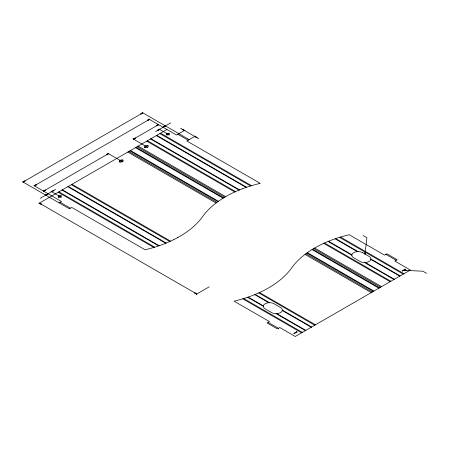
<?xml version="1.0" encoding="UTF-8"?>
<svg xmlns="http://www.w3.org/2000/svg" width="449" height="449" viewBox="0 0 449 449"><rect width="100%" height="100%" fill="white"/><g stroke="black" fill="none" stroke-linecap="round" stroke-linejoin="round"><path stroke-width="0.67" d="M263.327 306.313L263.378 305.864A6.258 3.614 0 0 1 268.794 302.738L269.574 302.71A6.258 3.614 0 0 1 274.013 303.765L280.507 307.514A6.258 3.614 0 0 1 282.337 310.079L282.286 310.528A6.258 3.614 0 0 1 276.876 313.655A6.348 3.665 0 0 1 276.09 313.683A6.258 3.614 0 0 1 271.656 312.627L265.163 308.878A6.258 3.614 0 0 1 263.327 306.313L247.652 297.266M362.534 252.658L369.027 256.407A6.258 3.614 0 0 1 370.857 258.972A6.365 3.676 0 0 1 370.807 259.421A6.258 3.614 0 0 1 365.396 262.547A6.376 3.682 0 0 1 364.61 262.575A6.258 3.614 0 0 1 360.171 261.52L353.683 257.771A6.258 3.614 0 0 1 351.848 255.206L351.898 254.757A6.258 3.614 0 0 1 357.309 251.631L358.094 251.603A6.258 3.614 0 0 1 362.534 252.664M364.986 254.078C367.237 252.13 363.297 251.861 364.986 254.078L366.923 237.717L363.235 235.59M23.039 182.03C24.313 179.875 27.17 181.267 23.039 182.03L142.838 112.867C141.564 115.017 138.707 113.625 142.838 112.867M34.326 185.819C35.6 183.663 38.457 185.061 34.326 185.819L149.405 119.383C148.131 121.533 145.274 120.141 149.405 119.383M43.547 191.145C44.816 188.99 47.678 190.382 43.547 191.145L108.462 153.665C107.188 155.82 104.331 154.428 108.462 153.665M133.471 139.145C134.745 136.99 137.602 138.382 133.471 139.145L158.553 124.665C157.279 126.82 154.422 125.428 158.553 124.665M313.705 248.566L311.847 249.695A104.28 60.205 0 0 0 309.159 251.434A105.902 61.143 0 0 0 306.583 253.236A105.818 61.092 0 0 0 293.242 265.802A105.229 60.75 0 0 0 291.637 267.946A106.396 61.429 0 0 1 290.026 270.085A105.975 61.182 0 0 1 279.138 280.799A107.103 61.839 0 0 1 276.685 282.651A105.801 61.081 0 0 1 274.109 284.453A105.206 60.738 0 0 1 270.5 286.759A105.077 60.666 0 0 1 266.689 288.96A105.206 60.738 0 0 1 261.66 291.547A105.728 61.042 0 0 1 258.512 293.012A107.221 61.906 0 0 1 256.362 293.949A105.885 61.131 0 0 1 249.666 296.559A106.048 61.227 0 0 1 234.081 301.167L269.439 321.568L267.082 322.932L277.409 328.893L279.766 327.529L295.257 336.475L410.335 270.034L394.845 261.094L397.202 259.73L386.875 253.769L384.518 255.127L349.17 234.726A105.229 60.75 0 0 0 345.466 235.652A106.357 61.406 0 0 0 340.623 237.021A105.779 61.07 0 0 0 331.334 240.164A105.818 61.092 0 0 0 322.64 243.846A105.902 61.143 0 0 0 319.553 245.356A104.247 60.188 0 0 0 317.561 246.394L313.705 248.566L380.572 287.22M55.586 189.422L40.124 198.351M155.584 131.624L170.727 122.886M38.766 203.476L166.91 129.492M58.179 197.375L58.617 197.122M59.212 196.78L60.391 196.101M60.98 195.758L61.423 195.5M119.552 161.943A1.459 0.842 0 0 0 121.617 161.943L122.796 161.258A1.459 0.842 0 0 0 122.796 160.069A1.459 0.842 0 0 0 120.73 160.069L119.552 160.748A1.459 0.842 0 0 0 119.552 161.943L119.995 161.685M120.585 161.348L121.763 160.663M122.353 160.321L122.796 160.069M144.634 147.463A1.459 0.842 0 0 0 146.7 147.463L147.878 146.778A1.459 0.842 0 0 0 147.878 145.588A1.459 0.842 0 0 0 145.813 145.588L144.634 146.267A1.459 0.842 0 0 0 144.634 147.463L145.072 147.205M145.667 146.868L146.845 146.183M147.435 145.841L147.878 145.588M166.169 135.026L166.613 134.767M167.202 134.431L168.386 133.746M168.976 133.409L169.419 133.151M59.06 202.825L61.423 201.466L33.737 185.482M185.016 130.109L176.502 135.026L148.81 119.041M195.343 136.069L186.829 140.986L260.196 183.349A105.229 60.75 0 0 0 256.491 184.275A106.357 61.406 0 0 0 251.648 185.645A105.779 61.07 0 0 0 242.359 188.793M196.162 294.348L209.228 286.804M403.96 270.343C407.625 269.305 407.378 271.684 403.96 270.343L422.863 271.202L426.55 273.329M39.355 203.133C43.486 203.891 40.629 205.288 39.355 203.133L196.757 294.005C195.483 291.85 192.621 293.248 196.757 294.005M180.459 128.156L198.727 138.702M142.249 112.525L189.186 139.628M177.826 134.257L188.153 140.223M385.843 254.364L396.17 260.325M158.968 128.992L166.613 133.409M167.202 133.746L168.386 134.431M168.976 134.767L169.419 135.026M160.551 133.162L251.519 185.678M340.494 237.055L403.977 273.705M159.822 133.583L250.564 185.97M339.539 237.347L403.247 274.131M156.757 135.351L246.641 187.25M335.616 238.621L358.094 251.603M370.857 258.972L400.182 275.899M156.336 135.592L246.119 187.429M335.094 238.806L357.314 251.631M370.807 259.421L399.762 276.141M150.926 138.719L239.558 189.888M328.533 241.265L351.898 254.757M365.396 262.547L394.351 279.267M150.51 138.96L239.07 190.09M328.045 241.467L351.848 255.206M364.61 262.575L393.936 279.508M147.44 140.728L235.557 191.6M324.532 242.976L390.866 281.276M146.711 141.149L234.737 191.97M323.712 243.347L390.136 281.697M132.882 138.803L145.072 145.841M145.667 146.183L146.845 146.868M147.435 147.205L147.878 147.463M138.14 146.099L225.679 196.634M314.654 248.011L381.566 286.647M137.147 146.671L224.685 197.212M136.047 147.311L223.608 197.863M312.583 249.24L379.472 287.854M135.475 147.637L223.058 198.2M312.033 249.577L378.9 288.185M130.479 150.522L218.405 201.287M307.38 252.664L373.905 291.07M129.907 150.853L217.894 201.652M306.875 253.028L373.332 291.401M128.807 151.487L216.923 202.359M305.904 253.736L372.232 292.035M127.808 152.065L216.059 203.015M305.034 254.392L371.233 292.608M107.872 153.322L119.995 160.321M120.585 160.663L121.763 161.348M122.353 161.685L122.796 161.943M72.031 184.27L170.581 241.164M259.556 292.54L315.456 324.812M71.301 184.691L169.761 241.534M258.736 292.911L314.727 325.233M68.237 186.458L166.248 243.044M255.223 294.421L269.574 302.71M282.337 310.079L311.662 327.007M67.816 186.7L165.76 243.246M254.735 294.623L268.794 302.738M282.286 310.528L311.241 327.248M62.405 189.826L159.199 245.71M248.174 297.086L263.378 305.864M276.876 313.655L305.831 330.369M61.99 190.067L158.677 245.889M276.09 313.683L305.415 330.61M58.92 191.835L154.753 247.163M243.728 298.54L302.345 332.383M58.19 192.256L153.794 247.455M242.774 298.832L301.616 332.804M51.029 191.375L58.617 195.758M59.212 196.101L60.391 196.78M60.98 197.122L61.423 197.375M60.093 202.23L70.42 208.196M268.115 322.337L278.442 328.298M22.45 181.688L69.387 208.791L71.75 207.427L145.122 249.784A105.672 61.008 0 0 0 161.831 244.767A105.807 61.086 0 0 0 173.718 239.671M242.353 188.793A105.818 61.092 0 0 0 233.665 192.469A105.902 61.143 0 0 0 230.578 193.979A104.931 60.581 0 0 0 227.604 195.551A105.06 60.654 0 0 0 223.793 197.751A104.909 60.57 0 0 0 220.184 200.058A105.902 61.143 0 0 0 217.608 201.859A105.818 61.092 0 0 0 204.267 214.426A105.229 60.75 0 0 0 202.656 216.57A105.728 61.042 0 0 1 193.962 226.212L193.233 226.868A105.807 61.086 0 0 1 184.236 233.676A104.965 60.604 0 0 1 181.525 235.383A105.077 60.666 0 0 1 177.714 237.583M177.77 237.549A104.965 60.604 0 0 1 173.774 239.637M182.788 129.233L182.047 129.441L184.427 130.446L182.788 129.233M196.409 137.54L194.754 136.412L197.139 137.416L196.409 137.54M46.438 194.973L48.077 193.76L45.691 194.765L46.438 194.973M53.296 190.415L53.998 190.707L51.618 191.712L53.296 190.415M157.919 130.547L159.558 129.334L157.172 130.339L157.919 130.547M164.777 125.989L165.479 126.281L163.099 127.286L164.777 125.989M296.733 331.671L293.725 333.411L294.224 333.697L297.238 331.963L296.733 331.671M405.026 269.153L402.012 270.887L402.517 271.179L405.526 269.439L405.026 269.153M166.983 134.79A1.459 0.842 0 0 0 169.251 134.144A1.459 0.842 0 0 0 167.146 133.331A1.459 0.842 0 0 0 166.983 134.79M58.987 197.139A1.459 0.842 0 0 0 61.255 196.494A1.459 0.842 0 0 0 59.15 195.685A1.459 0.842 0 0 0 58.987 197.139"/></g></svg>
